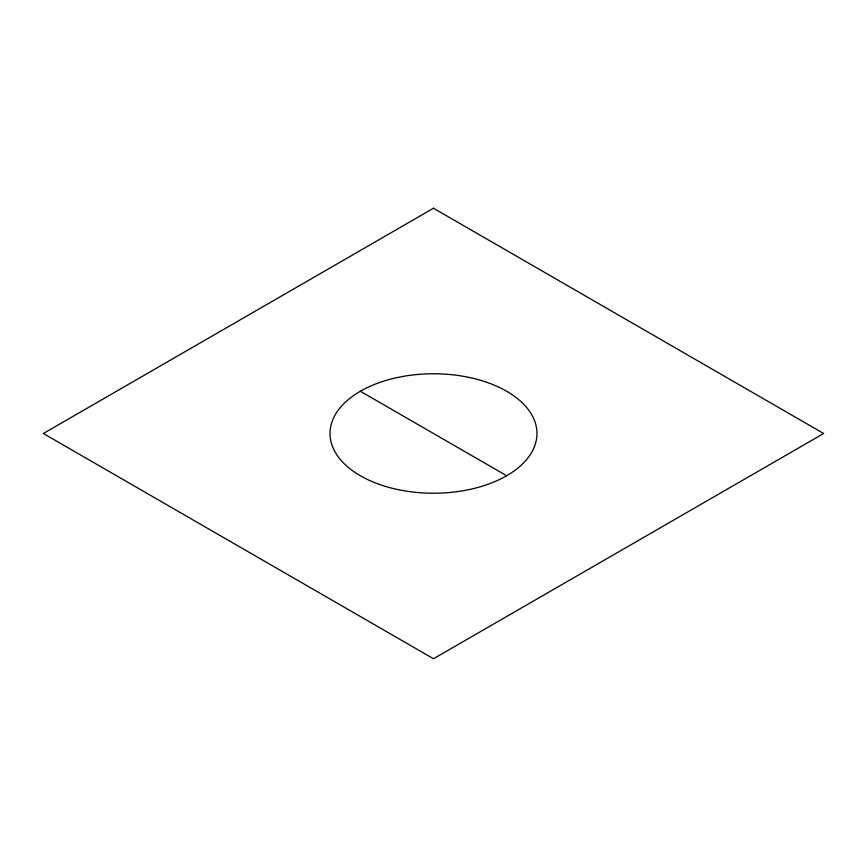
<?xml version="1.0" encoding="UTF-8"?>
<svg xmlns="http://www.w3.org/2000/svg" width="867" height="867" viewBox="0 0 867 867"><rect width="100%" height="100%" fill="white"/><g stroke="black" fill="none" stroke-linecap="round" stroke-linejoin="round"><path stroke-width="1.3" d="M360.347 391.266L506.653 475.734M433.5 208.253L43.35 433.5L433.5 658.747L823.65 433.5L433.5 208.253M376.939 483.515A103.455 59.725 0 0 0 536.803 436.773A103.455 59.725 0 0 0 386.758 380.212A103.455 59.725 0 0 0 376.939 483.515"/></g></svg>
